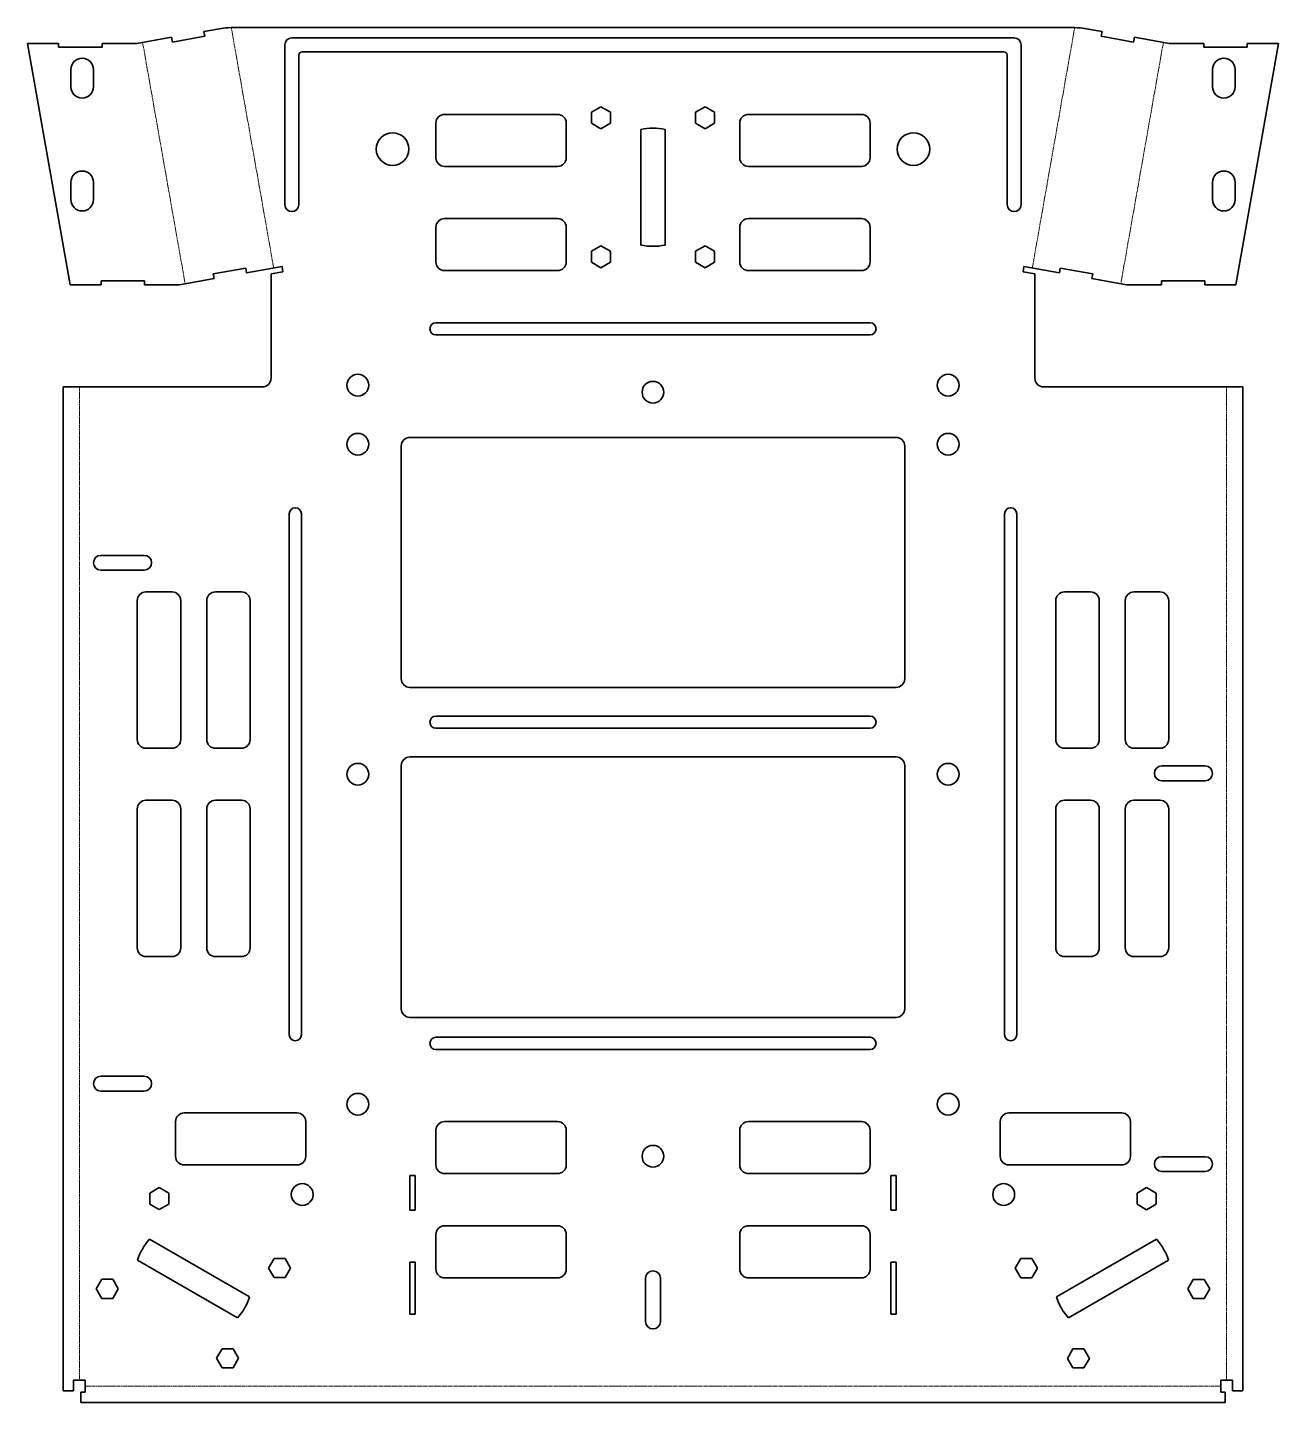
# Model space of a CAD drawing. Header units: millimetres. Extents: x 0 to 721, y 0 to 792.
import ezdxf

# ---------------------------------------------------------------- set-up
doc = ezdxf.new("R2010")
doc.units = ezdxf.units.MM
doc.linetypes.add('Chain', pattern=[13.68, 9.12, -1.14, 2.28, -1.14])
doc.layers.add('SIMUMAK Bend Centerline (ISO)', color=7, linetype='Chain', lineweight=9)
doc.layers.add('SIMUMAK Visible (ISO)', color=7, linetype='Continuous', lineweight=35)

# ---------------------------------------------------------------- blocks, each defined once
blk = doc.blocks.new('SIL-027-CST-01_Sheet_4_SIL-027-CST-01 (Desplegada)')
at = {"layer": 'SIMUMAK Bend Centerline (ISO)', "ltscale": 0.263158}
for p, q in [((-218.45, 257.35), (-242.87, 395.82)), ((218.45, 257.35), (242.87, 395.82)), ((-293.96, 387.35), (-269.45, 248.35)), ((293.96, 387.35), (269.45, 248.35)), ((-330.39, 188.89), (-330.39, -383.11)), ((330.39, -383.11), (330.39, 188.89)), ((327, -386.5), (-327, -386.5))]:
    blk.add_line(p, q, dxfattribs=at)
at = {"layer": 'SIMUMAK Visible (ISO)'}
for p, q in [((239.43, 395.89), (-239.43, 395.89)), ((-277.32, 390.29), (-297.3, 386.76)), ((-276.83, 387.53), (-277.32, 390.29)), ((-258.12, 390.83), (-276.83, 387.53)), ((-246.3, 395.76), (-258.61, 393.59)), ((-258.61, 393.59), (-258.12, 390.83)), ((-208, 389.89), (208, 389.89)), ((246.3, 395.76), (258.61, 393.59)), ((258.12, 390.83), (258.61, 393.59)), ((276.83, 387.53), (258.12, 390.83)), ((277.32, 390.29), (276.83, 387.53)), ((277.32, 390.29), (297.3, 386.76)), ((-360.25, 386.76), (-335.74, 247.76)), ((-342.3, 386.76), (-360.25, 386.76)), ((-342.3, 384.56), (-342.3, 386.76)), ((-317.3, 384.56), (-342.3, 384.56)), ((-297.3, 386.76), (-317.3, 386.76)), ((-317.3, 386.76), (-317.3, 384.56)), ((-212, 293.89), (-212, 385.89)), ((202, 381.89), (-202, 381.89)), ((212, 385.89), (212, 293.89)), ((317.3, 386.76), (297.3, 386.76)), ((317.3, 384.56), (317.3, 386.76)), ((342.3, 384.56), (317.3, 384.56)), ((335.74, 247.76), (360.25, 386.76)), ((360.25, 386.76), (342.3, 386.76)), ((342.3, 386.76), (342.3, 384.56)), ((-204, 379.89), (-204, 293.89)), ((204, 293.89), (204, 379.89)), ((-335.32, 361.76), (-335.32, 371.76)), ((-322.32, 371.76), (-322.32, 361.76)), ((322.32, 361.76), (322.32, 371.76)), ((335.32, 371.76), (335.32, 361.76)), ((-35.5, 347.07), (-30, 350.24)), ((-30, 350.24), (-24.5, 347.07)), ((24.5, 347.07), (30, 350.24)), ((30, 350.24), (35.5, 347.07)), ((-125, 320.89), (-125, 340.89)), ((-120, 345.89), (-55, 345.89)), ((-50, 340.89), (-50, 320.89)), ((-35.5, 340.72), (-35.5, 347.07)), ((-30, 337.54), (-35.5, 340.72)), ((-24.5, 340.72), (-30, 337.54)), ((-24.5, 347.07), (-24.5, 340.72)), ((24.5, 340.72), (24.5, 347.07)), ((30, 337.54), (24.5, 340.72)), ((35.5, 340.72), (30, 337.54)), ((35.5, 347.07), (35.5, 340.72)), ((50, 320.89), (50, 340.89)), ((55, 345.89), (120, 345.89)), ((125, 340.89), (125, 320.89)), ((-7, 270.62), (-7, 337.16)), ((7, 337.16), (7, 270.62)), ((-55, 315.89), (-120, 315.89)), ((120, 315.89), (55, 315.89)), ((-335.32, 296.76), (-335.32, 306.76)), ((-322.32, 306.76), (-322.32, 296.76)), ((322.32, 296.76), (322.32, 306.76)), ((335.32, 306.76), (335.32, 296.76)), ((-120, 285.89), (-55, 285.89)), ((55, 285.89), (120, 285.89)), ((-125, 260.89), (-125, 280.89)), ((-50, 280.89), (-50, 260.89)), ((50, 260.89), (50, 280.89)), ((125, 280.89), (125, 260.89)), ((-35.5, 267.07), (-30, 270.24)), ((-30, 270.24), (-24.5, 267.07)), ((24.5, 267.07), (30, 270.24)), ((30, 270.24), (35.5, 267.07)), ((-35.5, 260.72), (-35.5, 267.07)), ((-24.5, 267.07), (-24.5, 260.72)), ((24.5, 260.72), (24.5, 267.07)), ((35.5, 267.07), (35.5, 260.72)), ((-253.3, 254.04), (-234.59, 257.34)), ((-252.81, 251.29), (-253.3, 254.04)), ((-234.59, 257.34), (-234.1, 254.59)), ((-234.1, 254.59), (-213.63, 258.2)), ((-213.11, 255.24), (-220, 254.03)), ((-220, 254.03), (-220, 193.89)), ((-213.63, 258.2), (-213.11, 255.24)), ((-55, 255.89), (-120, 255.89)), ((-30, 257.54), (-35.5, 260.72)), ((-24.5, 260.72), (-30, 257.54)), ((30, 257.54), (24.5, 260.72)), ((35.5, 260.72), (30, 257.54)), ((120, 255.89), (55, 255.89)), ((213.11, 255.24), (213.63, 258.2)), ((220, 254.03), (213.11, 255.24)), ((234.1, 254.59), (213.63, 258.2)), ((220, 193.89), (220, 254.03)), ((234.1, 254.59), (234.59, 257.34)), ((234.59, 257.34), (253.3, 254.04)), ((253.3, 254.04), (252.81, 251.29)), ((-335.74, 247.76), (-317.79, 247.76)), ((-317.79, 247.76), (-317.79, 249.96)), ((-317.79, 249.96), (-292.79, 249.96)), ((-292.79, 249.96), (-292.79, 247.76)), ((-292.79, 247.76), (-272.79, 247.76)), ((-272.79, 247.76), (-252.81, 251.29)), ((272.79, 247.76), (252.81, 251.29)), ((272.79, 247.76), (292.79, 247.76)), ((292.79, 247.76), (292.79, 249.96)), ((292.79, 249.96), (317.79, 249.96)), ((317.79, 249.96), (317.79, 247.76)), ((317.79, 247.76), (335.74, 247.76)), ((-125, 225.89), (125, 225.89)), ((125, 218.89), (-125, 218.89)), ((-225, 188.89), (-339.79, 188.89)), ((-339.79, -389.11), (-339.79, 188.89)), ((339.79, 188.89), (225, 188.89)), ((339.79, -389.11), (339.79, 188.89)), ((-140, 159.89), (140, 159.89)), ((-145, 20.89), (-145, 154.89)), ((145, 154.89), (145, 20.89)), ((-209.5, -184.11), (-209.5, 115.89)), ((-202.5, 115.89), (-202.5, -184.11)), ((202.5, -184.11), (202.5, 115.89)), ((209.5, 115.89), (209.5, -184.11)), ((-318, 91.94), (-293, 91.94)), ((-293, 83.44), (-318, 83.44)), ((-297, -14.11), (-297, 65.89)), ((-292, 70.89), (-277, 70.89)), ((-272, 65.89), (-272, -14.11)), ((-257, -14.11), (-257, 65.89)), ((-252, 70.89), (-237, 70.89)), ((-232, 65.89), (-232, -14.11)), ((232, -14.11), (232, 65.89)), ((237, 70.89), (252, 70.89)), ((257, 65.89), (257, -14.11)), ((272, -14.11), (272, 65.89)), ((277, 70.89), (292, 70.89)), ((297, 65.89), (297, -14.11)), ((140, 15.89), (-140, 15.89)), ((-125, -0.61), (125, -0.61)), ((125, -7.61), (-125, -7.61)), ((-277, -19.11), (-292, -19.11)), ((-237, -19.11), (-252, -19.11)), ((252, -19.11), (237, -19.11)), ((292, -19.11), (277, -19.11)), ((-145, -169.11), (-145, -29.11)), ((-140, -24.11), (140, -24.11)), ((145, -29.11), (145, -169.11)), ((293, -29.36), (318, -29.36)), ((318, -37.86), (293, -37.86)), ((-297, -134.11), (-297, -54.11)), ((-292, -49.11), (-277, -49.11)), ((-272, -54.11), (-272, -134.11)), ((-257, -134.11), (-257, -54.11)), ((-252, -49.11), (-237, -49.11)), ((-232, -54.11), (-232, -134.11)), ((232, -134.11), (232, -54.11)), ((237, -49.11), (252, -49.11)), ((257, -54.11), (257, -134.11)), ((272, -134.11), (272, -54.11)), ((277, -49.11), (292, -49.11)), ((297, -54.11), (297, -134.11)), ((-277, -139.11), (-292, -139.11)), ((-237, -139.11), (-252, -139.11)), ((252, -139.11), (237, -139.11)), ((292, -139.11), (277, -139.11)), ((140, -174.11), (-140, -174.11)), ((-125, -185.61), (125, -185.61)), ((125, -192.61), (-125, -192.61)), ((-318, -208.06), (-293, -208.06)), ((-293, -216.56), (-318, -216.56)), ((-270, -229.11), (-205, -229.11)), ((205, -229.11), (270, -229.11)), ((-275, -254.11), (-275, -234.11)), ((-200, -234.11), (-200, -254.11)), ((-120, -234.11), (-55, -234.11)), ((55, -234.11), (120, -234.11)), ((200, -254.11), (200, -234.11)), ((275, -234.11), (275, -254.11)), ((-125, -259.11), (-125, -239.11)), ((-50, -239.11), (-50, -259.11)), ((50, -259.11), (50, -239.11)), ((125, -239.11), (125, -259.11)), ((-205, -259.11), (-270, -259.11)), ((270, -259.11), (205, -259.11)), ((293, -254.36), (318, -254.36)), ((-140, -265.11), (-136.9, -265.11)), ((-140, -285.11), (-140, -265.11)), ((-136.9, -265.11), (-136.9, -285.11)), ((-55, -264.11), (-120, -264.11)), ((120, -264.11), (55, -264.11)), ((136.9, -265.11), (140, -265.11)), ((136.9, -285.11), (136.9, -265.11)), ((140, -265.11), (140, -285.11)), ((318, -262.86), (293, -262.86)), ((-289.82, -275.28), (-284.32, -272.1)), ((-289.82, -281.63), (-289.82, -275.28)), ((-284.32, -272.1), (-278.82, -275.28)), ((-278.82, -275.28), (-278.82, -281.63)), ((278.82, -275.34), (284.32, -272.17)), ((278.82, -281.7), (278.82, -275.34)), ((284.32, -272.17), (289.82, -275.34)), ((289.82, -275.34), (289.82, -281.7)), ((-284.32, -284.8), (-289.82, -281.63)), ((-278.82, -281.63), (-284.32, -284.8)), ((284.32, -284.87), (278.82, -281.7)), ((289.82, -281.7), (284.32, -284.87)), ((-136.9, -285.11), (-140, -285.11)), ((140, -285.11), (136.9, -285.11)), ((-125, -319.11), (-125, -299.11)), ((-120, -294.11), (-55, -294.11)), ((-50, -299.11), (-50, -319.11)), ((50, -319.11), (50, -299.11)), ((55, -294.11), (120, -294.11)), ((125, -299.11), (125, -319.11)), ((-289.96, -301.83), (-232.33, -335.1)), ((232.33, -335.1), (289.96, -301.83)), ((-239.33, -347.22), (-296.96, -313.95)), ((-221.39, -318.45), (-218.22, -312.95)), ((-218.22, -312.95), (-211.87, -312.95)), ((-211.87, -312.95), (-208.69, -318.45)), ((-140, -315.11), (-136.9, -315.11)), ((-140, -345.11), (-140, -315.11)), ((-136.9, -315.11), (-136.9, -345.11)), ((136.9, -315.11), (140, -315.11)), ((136.9, -345.11), (136.9, -315.11)), ((140, -315.11), (140, -345.11)), ((208.68, -318.52), (211.86, -313.02)), ((211.86, -313.02), (218.21, -313.02)), ((218.21, -313.02), (221.39, -318.52)), ((296.96, -313.95), (239.33, -347.22)), ((-218.22, -323.95), (-221.39, -318.45)), ((-211.87, -323.95), (-218.22, -323.95)), ((-208.69, -318.45), (-211.87, -323.95)), ((-55, -324.11), (-120, -324.11)), ((-4.25, -349.31), (-4.25, -324.31)), ((4.25, -324.31), (4.25, -349.31)), ((120, -324.11), (55, -324.11)), ((211.86, -324.02), (208.68, -318.52)), ((218.21, -324.02), (211.86, -324.02)), ((221.39, -318.52), (218.21, -324.02)), ((-320.67, -330.41), (-317.5, -324.91)), ((-317.5, -335.91), (-320.67, -330.41)), ((-317.5, -324.91), (-311.15, -324.91)), ((-311.15, -324.91), (-307.97, -330.41)), ((-307.97, -330.41), (-311.15, -335.91)), ((307.97, -330.48), (311.14, -324.98)), ((311.14, -335.98), (307.97, -330.48)), ((311.14, -324.98), (317.49, -324.98)), ((317.49, -324.98), (320.67, -330.48)), ((320.67, -330.48), (317.49, -335.98)), ((-311.15, -335.91), (-317.5, -335.91)), ((317.49, -335.98), (311.14, -335.98)), ((-136.9, -345.11), (-140, -345.11)), ((140, -345.11), (136.9, -345.11)), ((-251.39, -370.41), (-248.22, -364.91)), ((-248.22, -375.91), (-251.39, -370.41)), ((-248.22, -364.91), (-241.87, -364.91)), ((-241.87, -364.91), (-238.69, -370.41)), ((-238.69, -370.41), (-241.87, -375.91)), ((238.68, -370.48), (241.86, -364.98)), ((241.86, -375.98), (238.68, -370.48)), ((241.86, -364.98), (248.21, -364.98)), ((248.21, -364.98), (251.39, -370.48)), ((251.39, -370.48), (248.21, -375.98)), ((-241.87, -375.91), (-248.22, -375.91)), ((248.21, -375.98), (241.86, -375.98)), ((-327, -383.11), (-333.79, -383.11)), ((-333.79, -389.11), (-333.79, -383.11)), ((-327, -383.11), (-327, -389.89)), ((333.79, -383.11), (327, -383.11)), ((327, -389.89), (327, -383.11)), ((333.79, -383.11), (333.79, -389.11)), ((-333.79, -389.11), (-339.79, -389.11)), ((-327, -389.89), (-329.6, -389.89)), ((-329.6, -395.89), (-329.6, -389.89)), ((-329.6, -395.89), (329.6, -395.89)), ((329.6, -389.89), (327, -389.89)), ((329.6, -389.89), (329.6, -395.89)), ((333.79, -389.11), (339.79, -389.11))]:
    blk.add_line(p, q, dxfattribs=at)
for centre, radius in [((-150, 325.89), 9.4), ((150, 325.89), 9.4), ((-170, 189.89), 6.3), ((0, 185.89), 6.25), ((170, 189.89), 6.3), ((-170, 155.89), 6.25), ((170, 155.89), 6.25), ((-170, -34.11), 6.25), ((170, -34.11), 6.25), ((-170, -224.11), 6.25), ((170, -224.11), 6.25), ((0, -254.11), 6.25), ((-202, -276.11), 6.3), ((202, -276.11), 6.3)]:
    blk.add_circle(centre, radius, dxfattribs=at)
at = {"layer": 'SIMUMAK Visible (ISO)', "extrusion": (0, 0, -1)}
for centre, radius, start, end in [((208, 385.89), 4, 0, 90), ((-208, 385.89), 4, 90, 180), ((328.82, 371.76), 6.5, 0, 180), ((-328.82, 371.76), 6.5, 360, 180), ((328.82, 361.76), 6.5, 180, 360), ((-328.82, 361.76), 6.5, 180, 360), ((0, 303.89), 34, 78.11884, 101.88116), ((328.82, 306.76), 6.5, 360, 180), ((-328.82, 306.76), 6.5, 360, 180), ((328.82, 296.76), 6.5, 180, 0), ((208, 293.89), 4, 180, 0), ((-208, 293.89), 4, 180, 0), ((-328.82, 296.76), 6.5, 180, 360), ((0, 303.89), 34, 258.11884, 281.88116), ((125, 222.39), 3.5, 270, 90), ((-125, 222.39), 3.5, 90, 270), ((206, 115.89), 3.5, 360, 180), ((-206, 115.89), 3.5, 0, 180), ((318, 87.69), 4.25, 270, 90), ((293, 87.69), 4.25, 90, 270), ((125, -4.11), 3.5, 270, 90), ((-125, -4.11), 3.5, 90, 270), ((-293, -33.61), 4.25, 270, 90), ((-318, -33.61), 4.25, 90, 270), ((206, -184.11), 3.5, 180, 360), ((125, -189.11), 3.5, 270, 90), ((-125, -189.11), 3.5, 90, 270), ((-206, -184.11), 3.5, 180, 0), ((318, -212.31), 4.25, 270, 90), ((293, -212.31), 4.25, 90, 270), ((-293, -258.61), 4.25, 270, 90), ((-318, -258.61), 4.25, 90, 270), ((264.64, -324.53), 34, 18.11884, 41.88116), ((-264.64, -324.53), 34, 138.11884, 161.88116), ((0, -324.31), 4.25, 0, 180), ((264.64, -324.53), 34, 198.11884, 221.88116), ((-264.64, -324.53), 34, 318.11884, 341.88116), ((0, -349.31), 4.25, 180, 0)]:
    blk.add_arc(centre, radius, start, end, dxfattribs=at)
at = {"layer": 'SIMUMAK Visible (ISO)'}
for centre, radius, start, end in [((-202, 379.89), 2, 90, 180), ((202, 379.89), 2, 0, 90), ((-120, 340.89), 5, 90, 180), ((-55, 340.89), 5, 0, 90), ((55, 340.89), 5, 90, 180), ((120, 340.89), 5, 0, 90), ((-120, 320.89), 5, 180, 270), ((-55, 320.89), 5, 270, 0), ((55, 320.89), 5, 180, 270), ((120, 320.89), 5, 270, 0), ((-120, 280.89), 5, 90, 180), ((-55, 280.89), 5, 0, 90), ((55, 280.89), 5, 90, 180), ((120, 280.89), 5, 0, 90), ((-120, 260.89), 5, 180, 270), ((-55, 260.89), 5, 270, 0), ((55, 260.89), 5, 180, 270), ((120, 260.89), 5, 270, 0), ((-225, 193.89), 5, 270, 360), ((225, 193.89), 5, 180, 270), ((-140, 154.89), 5, 90, 180), ((140, 154.89), 5, 0, 90), ((-292, 65.89), 5, 90, 180), ((-277, 65.89), 5, 0, 90), ((-252, 65.89), 5, 90, 180), ((-237, 65.89), 5, 0, 90), ((237, 65.89), 5, 90, 180), ((252, 65.89), 5, 0, 90), ((277, 65.89), 5, 90, 180), ((292, 65.89), 5, 360, 90), ((-140, 20.89), 5, 180, 270), ((140, 20.89), 5, 270, 0), ((-292, -14.11), 5, 180, 270), ((-277, -14.11), 5, 270, 0), ((-252, -14.11), 5, 180, 270), ((-237, -14.11), 5, 270, 0), ((237, -14.11), 5, 180, 270), ((252, -14.11), 5, 270, 360), ((277, -14.11), 5, 180, 270), ((292, -14.11), 5, 270, 0), ((-140, -29.11), 5, 90, 180), ((140, -29.11), 5, 0, 90), ((-292, -54.11), 5, 90, 180), ((-277, -54.11), 5, 360, 90), ((-252, -54.11), 5, 90, 180), ((-237, -54.11), 5, 0, 90), ((237, -54.11), 5, 90, 180), ((252, -54.11), 5, 0, 90), ((277, -54.11), 5, 90, 180), ((292, -54.11), 5, 0, 90), ((-292, -134.11), 5, 180, 270), ((-277, -134.11), 5, 270, 360), ((-252, -134.11), 5, 180, 270), ((-237, -134.11), 5, 270, 360), ((237, -134.11), 5, 180, 270), ((252, -134.11), 5, 270, 360), ((277, -134.11), 5, 180, 270), ((292, -134.11), 5, 270, 360), ((-140, -169.11), 5, 180, 270), ((140, -169.11), 5, 270, 0), ((-270, -234.11), 5, 90, 180), ((-205, -234.11), 5, 360, 90), ((205, -234.11), 5, 90, 180), ((270, -234.11), 5, 360, 90), ((-120, -239.11), 5, 90, 180), ((-55, -239.11), 5, 360, 90), ((55, -239.11), 5, 90, 180), ((120, -239.11), 5, 360, 90), ((-270, -254.11), 5, 180, 270), ((-205, -254.11), 5, 270, 0), ((-120, -259.11), 5, 180, 270), ((-55, -259.11), 5, 270, 360), ((55, -259.11), 5, 180, 270), ((120, -259.11), 5, 270, 360), ((205, -254.11), 5, 180, 270), ((270, -254.11), 5, 270, 360), ((-120, -299.11), 5, 90, 180), ((-55, -299.11), 5, 0, 90), ((55, -299.11), 5, 90, 180), ((120, -299.11), 5, 0, 90), ((-120, -319.11), 5, 180, 270), ((-55, -319.11), 5, 270, 360), ((55, -319.11), 5, 180, 270), ((120, -319.11), 5, 270, 360)]:
    blk.add_arc(centre, radius, start, end, dxfattribs=at)
for points in [[(-239.43, 395.89), (-241.72, 395.85), (-244.01, 395.8), (-246.3, 395.76)], [(239.43, 395.89), (241.72, 395.85), (244.01, 395.8), (246.3, 395.76)]]:
    blk.add_open_spline(points, degree=3, dxfattribs=at)

msp = doc.modelspace()

# ---------------------------------------------------------------- block references
msp.add_blockref('SIL-027-CST-01_Sheet_4_SIL-027-CST-01 (Desplegada)', (360.25, 395.89))

doc.saveas('drawing.dxf')
